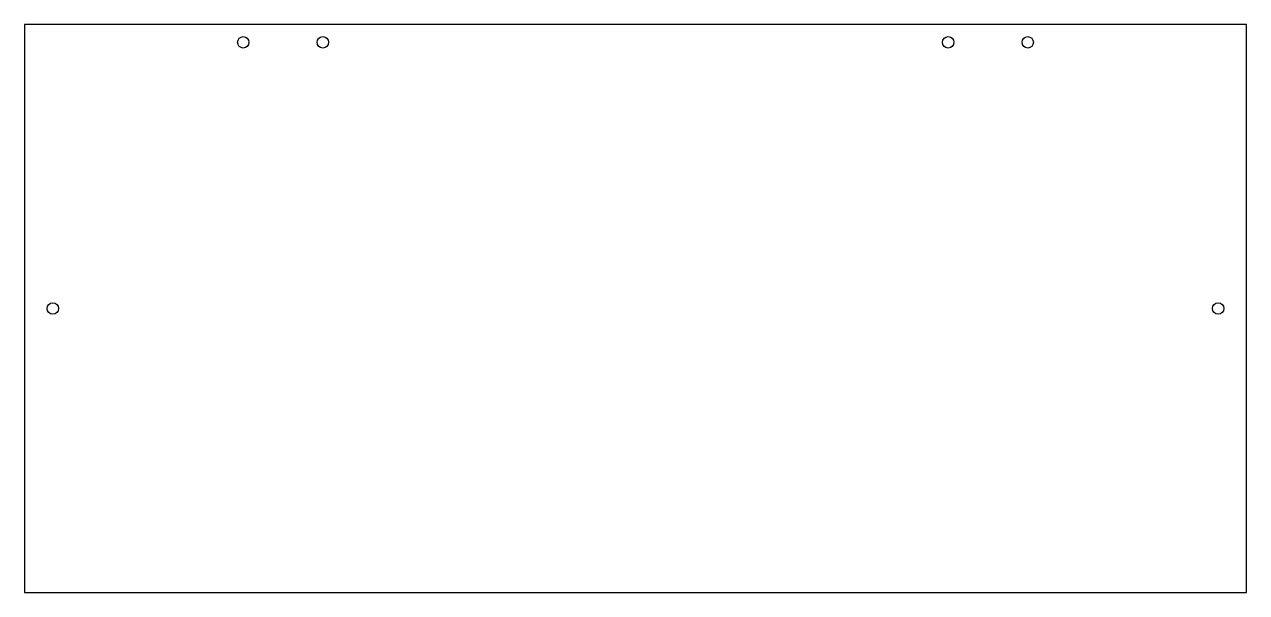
# Model space of a CAD drawing. Header units: millimetres. Extents: x 0 to 430, y -200 to 0.
import ezdxf

# ---------------------------------------------------------------- set-up
doc = ezdxf.new("R2010")
doc.units = ezdxf.units.MM

msp = doc.modelspace()

# ---------------------------------------------------------------- linework, layer by layer
at = {"color": 7, "linetype": 'Continuous', "lineweight": 25}
for p, q in [((430, 0), (0, 0)), ((0, 0), (0, -200)), ((430, -200), (430, 0)), ((0, -200), (430, -200))]:
    msp.add_line(p, q, dxfattribs=at)
for centre in [(325, -6.3), (353, -6.3), (77, -6.3), (105, -6.3), (10, -100), (420, -100)]:
    msp.add_circle(centre, 2, dxfattribs=at)

doc.saveas('drawing.dxf')
